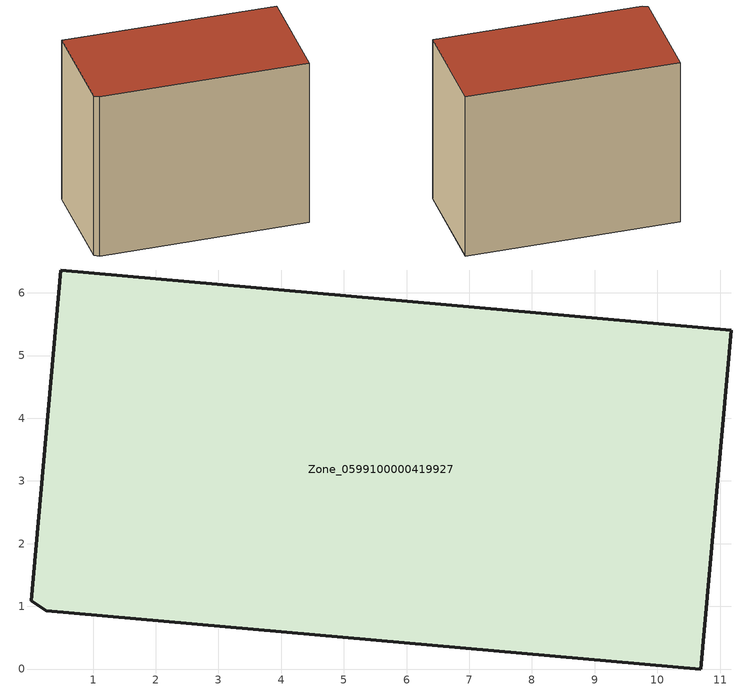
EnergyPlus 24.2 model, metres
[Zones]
Zone_0599100000419927
 floor ground (C_G): 0.49,6.36 11.18,5.41 10.7,0 0.25,0.93 0.01,1.09 z0
 wall outside (C_F): 10.7,0 11.18,5.41 0.49,6.36 0.01,1.09 0.25,0.93 10.7,0 z0:8.97
 roof outside (C_R): 11.18,5.41 0.49,6.36 0.01,1.09 0.25,0.93 10.7,0 z8.97
[BUILDING]
Pand.0599100000419927: North Axis=0; Terrain=City; Loads Convergence Tolerance Value=0.04; Temperature Convergence Tolerance Value=0.4; Solar Distribution=FullExterior; Maximum Number of Warmup Days=25; Minimum Number of Warmup Days=1
[Site:Location]
Rotterdam.The.Hague.AP_ZH_NLD Design_Conditions: Latitude=51.96; Longitude=4.45; Time Zone=1; Elevation=-4.5
[SITE:GROUNDTEMPERATURE:BUILDINGSURFACE]
18, 18, 18, 18, 18, 18, 18, 18, 18, 18, 18, 18
[MATERIAL] Thermal Absorptance=0.9; Solar Absorptance=0.7; Visible Absorptance=0.7
Name | Roughness | Thickness | Conductivity | Density | Specific Heat
G.TC.1992-2005 | MediumSmooth | 0.15 | 0.06 | 540 | 1210
F.TC.1992-2005 | Rough | 0.3 | 0.12 | 1920 | 840
R.TC.1992-2005 | MediumRough | 0.2 | 0.08 | 1500 | 1000
[CONSTRUCTION]
C_G: G.TC.1992-2005
C_F: F.TC.1992-2005
C_R: R.TC.1992-2005
[ZONE]
Zone_0599100000419927: Type=1; Multiplier=1; Ceiling Height=Autocalculate; Volume=Autocalculate; Floor Area=autocalculate; Part of Total Floor Area=Yes
[ZONEINFILTRATION:DESIGNFLOWRATE]
Infil_Zone_0599100000419927: Zone or ZoneList or Space or SpaceList=Zone_0599100000419927; Schedule=AlwaysOn; Design Flow Rate Calculation Method=Flow/Area; Flow Rate per Floor Area=0.0015; Constant Term Coefficient=1; Temperature Term Coefficient=0; Velocity Term Coefficient=0; Velocity Squared Term Coefficient=0
[HVACTEMPLATE:ZONE:IDEALLOADSAIRSYSTEM]
Zone_0599100000419927: Maximum Heating Supply Air Temperature=50; Minimum Cooling Supply Air Temperature=13; Maximum Heating Supply Air Humidity Ratio=0.0156; Minimum Cooling Supply Air Humidity Ratio=0.0077; Heating Limit=NoLimit; Cooling Limit=NoLimit; Dehumidification Control Type=ConstantSensibleHeatRatio; Cooling Sensible Heat Ratio=0.7; Dehumidification Setpoint=60; Humidification Control Type=None; Humidification Setpoint=30; Outdoor Air Method=None; Outdoor Air Flow Rate per Person=0.00944; Outdoor Air Flow Rate per Zone Floor Area=0; Outdoor Air Flow Rate per Zone=0; Demand Controlled Ventilation Type=None; Outdoor Air Economizer Type=NoEconomizer; Heat Recovery Type=None; Sensible Heat Recovery Effectiveness=0.7; Latent Heat Recovery Effectiveness=0.65
[ZONECONTROL:THERMOSTAT]
ThermostatControl_Zone_0599100000419927: Zone or ZoneList=Zone_0599100000419927; Control Type Schedule=DualSetpointControlType; Control 1=Thermostat_Zone_0599100000419927; Temperature Difference Between Cutout And Setpoint=0
[THERMOSTATSETPOINT:DUALSETPOINT]
Thermostat_Zone_0599100000419927: Heating Setpoint Temperature Schedule=HeatingSetpoint_Zone_0599100000419927; Cooling Setpoint Temperature Schedule=CoolingSetpoint_Zone_0599100000419927
[SCHEDULE:COMPACT]
HeatingSetpoint_Zone_0599100000419927: Through: 12/31, For: AllDays, Until: 24:00, 21
CoolingSetpoint_Zone_0599100000419927: Through: 12/31, For: AllDays, Until: 24:00, 24
DualSetpointControlType: Through: 12/31, For: AllDays, Until: 24:00, 4
AlwaysOn: Through: 12/31, For: AllDays, Until: 24:00, 1
